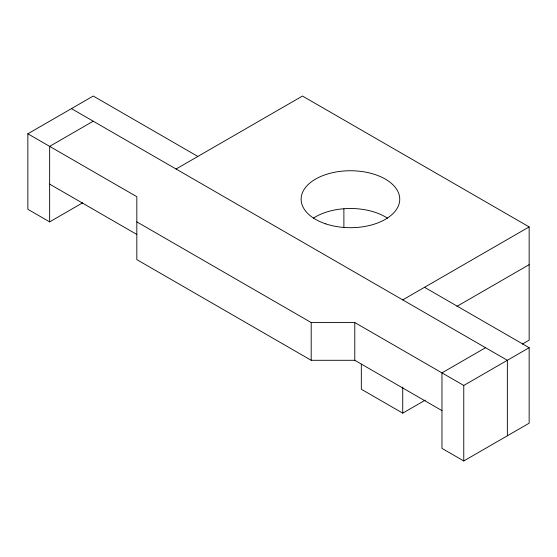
<?xml version="1.0" encoding="UTF-8"?>
<svg xmlns="http://www.w3.org/2000/svg" width="557" height="557" viewBox="0 0 557 557"><rect width="100%" height="100%" fill="white"/><g stroke="black" fill="none" stroke-linecap="round" stroke-linejoin="round"><path stroke-width="0.84" d="M82.715 202.783L49.643 221.874L27.85 209.293L27.85 133.791L93.235 96.034L197.853 156.44M93.235 121.203L49.643 146.373L49.643 221.874M176.061 169.022L302.472 96.034L529.15 226.908L529.15 340.16L522.375 344.073M402.732 299.889L529.15 226.908M456.914 306.364L529.15 264.659M485.558 347.707L441.966 372.877L441.966 448.378L463.765 460.966L529.15 423.209L529.15 347.707L424.531 287.308M361.326 364.069L361.326 389.239L402.732 413.148L425.311 400.114M136.827 221.874L311.196 322.545L354.788 322.545L463.765 385.458L529.15 347.707M27.85 133.791L136.827 196.705L136.827 259.625L311.196 360.295L354.788 360.295L441.966 410.627M71.442 108.622L507.357 360.295L507.357 435.797M49.643 184.123L136.827 234.455M463.765 385.458L463.765 460.966M402.732 387.108L402.732 413.148M354.788 322.545L354.788 360.295M343.885 208.903L343.885 227.124M311.196 322.545L311.196 360.295M313.354 218.191A49.315 28.477 0 0 1 387.498 218.191M325.768 223.879A49.315 28.477 0 0 0 399.745 199.225A49.315 28.477 0 0 0 325.768 174.564A49.315 28.477 0 0 0 325.768 223.879"/></g></svg>
